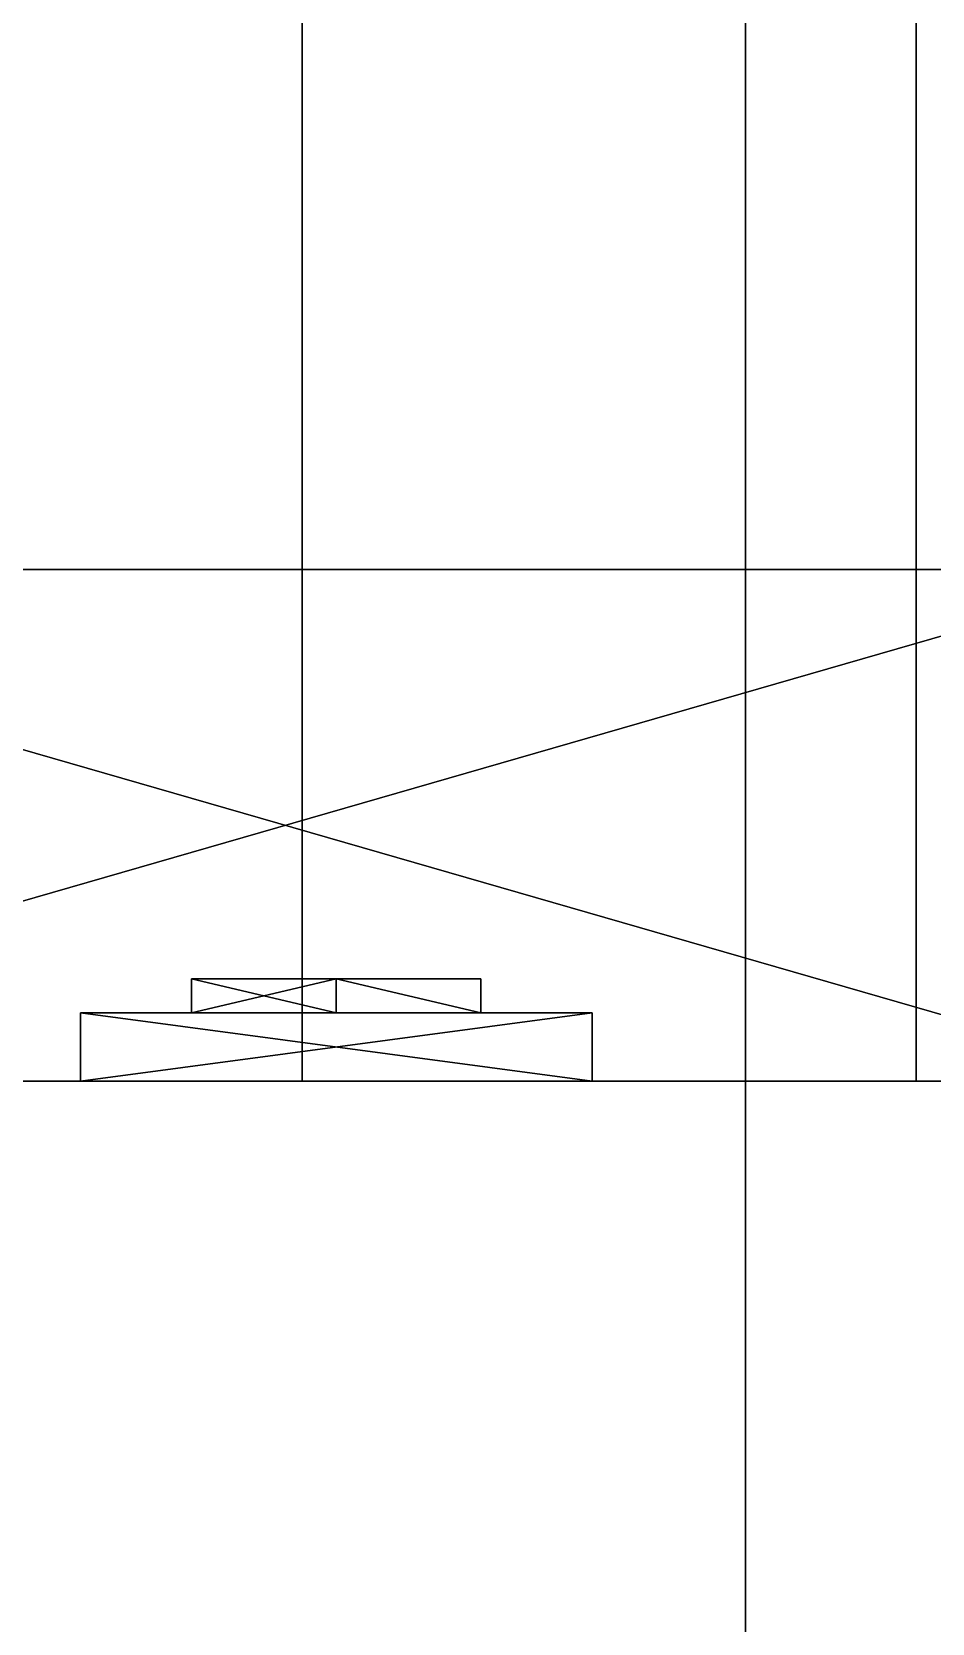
# Model space of a CAD drawing. Extents: x 0 to 4956, y -4930 to 0.
# Drawn here: x 624.08 to 650.47, y -2589.9 to -2543.23 of the extents above; entities that cross this region are included whole.
import ezdxf

# ---------------------------------------------------------------- set-up
doc = ezdxf.new("R2010")
doc.units = 0
for name, color, linetype in [('LAYER0', 7, 'CONTINUOUS'), ('LAYER144', 7, 'CONTINUOUS'), ('LAYER149', 7, 'CONTINUOUS'), ('LAYER153', 7, 'CONTINUOUS'), ('LAYER162', 7, 'CONTINUOUS'), ('LAYER362', 253, 'CONTINUOUS'), ('LAYER364', 253, 'CONTINUOUS'), ('LAYER366', 253, 'CONTINUOUS'), ('LAYER368', 253, 'CONTINUOUS'), ('LAYER370', 253, 'CONTINUOUS'), ('LAYER640', 9, 'CONTINUOUS')]:
    doc.layers.add(name, color=color, linetype=linetype)

msp = doc.modelspace()

# ---------------------------------------------------------------- linework, layer by layer
at = {"layer": 'LAYER0', "invisible_edges": 1}
for points in [[(4956, 0), (0, -4930), (0, 0), (4956, 0)], [(4956, -4930, 5), (0, 0, 5), (0, -4930, 5), (4956, -4930, 5)], [(0, 0, 5), (4956, -4930, 5), (4956, 0, 5), (0, 0, 5)], [(0, -4930), (4956, 0), (4956, -4930), (0, -4930)]]:
    msp.add_3dface(points, dxfattribs=at)
at = {"layer": 'LAYER144', "invisible_edges": 1}
for points in [[(120, -2574, 2545), (670, -2574, 5), (120, -2574, 5), (120, -2574, 2545)], [(670, -2574, 5), (120, -2574, 2545), (670, -2574, 2545), (670, -2574, 5)], [(120, -2592, 5), (670, -2574, 5), (670, -2592, 5), (120, -2592, 5)], [(670, -2574, 5), (120, -2592, 5), (120, -2574, 5), (670, -2574, 5)], [(120, -2574, 2545), (670, -2592, 2545), (670, -2574, 2545), (120, -2574, 2545)], [(670, -2592, 2545), (120, -2574, 2545), (120, -2592, 2545), (670, -2592, 2545)]]:
    msp.add_3dface(points, dxfattribs=at)
at = {"layer": 'LAYER149', "invisible_edges": 1}
for points in [[(120, -1794, 85), (670, -2574, 85), (120, -2574, 85), (120, -1794, 85)], [(670, -2574, 85), (120, -1794, 85), (670, -1794, 85), (670, -2574, 85)], [(670, -1794, 103), (120, -2574, 103), (670, -2574, 103), (670, -1794, 103)], [(120, -2574, 103), (670, -1794, 103), (120, -1794, 103), (120, -2574, 103)], [(120, -2574, 103), (670, -2574, 85), (670, -2574, 103), (120, -2574, 103)], [(670, -2574, 85), (120, -2574, 103), (120, -2574, 85), (670, -2574, 85)]]:
    msp.add_3dface(points, dxfattribs=at)
at = {"layer": 'LAYER153', "invisible_edges": 1}
for points in [[(632, -1794, 85), (632, -2574, 5), (632, -2574, 85), (632, -1794, 85)], [(632, -2574, 5), (632, -1794, 85), (632, -1794, 5), (632, -2574, 5)], [(650, -1794, 5), (632, -2574, 5), (632, -1794, 5), (650, -1794, 5)], [(632, -2574, 5), (650, -1794, 5), (650, -2574, 5), (632, -2574, 5)], [(650, -2574, 85), (632, -1794, 85), (632, -2574, 85), (650, -2574, 85)], [(632, -1794, 85), (650, -2574, 85), (650, -1794, 85), (632, -1794, 85)], [(650, -1794, 5), (650, -2574, 85), (650, -2574, 5), (650, -1794, 5)], [(650, -2574, 85), (650, -1794, 5), (650, -1794, 85), (650, -2574, 85)], [(650, -2574, 85), (632, -2574, 5), (650, -2574, 5), (650, -2574, 85)], [(632, -2574, 5), (650, -2574, 85), (632, -2574, 85), (632, -2574, 5)]]:
    msp.add_3dface(points, dxfattribs=at)
at = {"layer": 'LAYER162', "invisible_edges": 1}
for points in [[(120, -2574, 2544), (670, -1794, 2544), (120, -1794, 2544), (120, -2574, 2544)], [(670, -1794, 2544), (120, -2574, 2544), (670, -2574, 2544), (670, -1794, 2544)], [(670, -2574, 2526), (120, -1794, 2526), (670, -1794, 2526), (670, -2574, 2526)], [(120, -1794, 2526), (670, -2574, 2526), (120, -2574, 2526), (120, -1794, 2526)], [(120, -2574, 2544), (670, -2574, 2526), (670, -2574, 2544), (120, -2574, 2544)], [(670, -2574, 2526), (120, -2574, 2544), (120, -2574, 2526), (670, -2574, 2526)]]:
    msp.add_3dface(points, dxfattribs=at)
at = {"layer": 'LAYER362'}
for points in [[(605.5, -2574, 181.2174), (657.5, -2559, 181.2174), (657.5, -2574, 181.2174), (605.5, -2574, 181.2174)], [(605.5, -2559, 181.2174), (657.5, -2559, 181.2174), (605.5, -2574, 181.2174), (605.5, -2559, 181.2174)], [(657.5, -2574, 194.7826), (605.5, -2559, 194.7826), (605.5, -2574, 194.7826), (657.5, -2574, 194.7826)], [(657.5, -2559, 194.7826), (605.5, -2559, 194.7826), (657.5, -2574, 194.7826), (657.5, -2559, 194.7826)], [(605.5, -2559, 181.2174), (657.5, -2559, 194.7826), (657.5, -2559, 181.2174), (605.5, -2559, 181.2174)], [(605.5, -2559, 194.7826), (657.5, -2559, 194.7826), (605.5, -2559, 181.2174), (605.5, -2559, 194.7826)], [(633, -2572, 201.2939), (628.76, -2571, 206.087), (633, -2571, 201.2939), (633, -2572, 201.2939)], [(628.76, -2572, 206.087), (628.76, -2571, 206.087), (633, -2572, 201.2939), (628.76, -2572, 206.087)], [(628.76, -2572, 206.087), (633, -2571, 210.88), (628.76, -2571, 206.087), (628.76, -2572, 206.087)], [(633, -2572, 210.88), (633, -2571, 210.88), (628.76, -2572, 206.087), (633, -2572, 210.88)], [(637.24, -2571, 206.087), (628.76, -2571, 206.087), (633, -2571, 210.88), (637.24, -2571, 206.087)], [(633, -2571, 201.2939), (628.76, -2571, 206.087), (637.24, -2571, 206.087), (633, -2571, 201.2939)], [(633, -2572, 165.12), (628.76, -2571, 169.913), (633, -2571, 165.12), (633, -2572, 165.12)], [(628.76, -2572, 169.913), (628.76, -2571, 169.913), (633, -2572, 165.12), (628.76, -2572, 169.913)], [(628.76, -2572, 169.913), (633, -2571, 174.7061), (628.76, -2571, 169.913), (628.76, -2572, 169.913)], [(633, -2572, 174.7061), (633, -2571, 174.7061), (628.76, -2572, 169.913), (633, -2572, 174.7061)], [(637.24, -2571, 169.913), (628.76, -2571, 169.913), (633, -2571, 174.7061), (637.24, -2571, 169.913)], [(633, -2571, 165.12), (628.76, -2571, 169.913), (637.24, -2571, 169.913), (633, -2571, 165.12)], [(637.24, -2572, 206.087), (633, -2571, 201.2939), (637.24, -2571, 206.087), (637.24, -2572, 206.087)], [(633, -2572, 201.2939), (633, -2571, 201.2939), (637.24, -2572, 206.087), (633, -2572, 201.2939)], [(637.24, -2572, 206.087), (633, -2571, 210.88), (633, -2572, 210.88), (637.24, -2572, 206.087)], [(637.24, -2571, 206.087), (633, -2571, 210.88), (637.24, -2572, 206.087), (637.24, -2571, 206.087)], [(637.24, -2572, 169.913), (633, -2571, 165.12), (637.24, -2571, 169.913), (637.24, -2572, 169.913)], [(633, -2572, 165.12), (633, -2571, 165.12), (637.24, -2572, 169.913), (633, -2572, 165.12)], [(637.24, -2572, 169.913), (633, -2571, 174.7061), (633, -2572, 174.7061), (637.24, -2572, 169.913)], [(637.24, -2571, 169.913), (633, -2571, 174.7061), (637.24, -2572, 169.913), (637.24, -2571, 169.913)], [(625.5, -2574, 214), (640.5, -2574, 214), (640.5, -2572, 214), (625.5, -2574, 214)], [(625.5, -2572, 214), (625.5, -2574, 214), (640.5, -2572, 214), (625.5, -2572, 214)], [(625.5, -2574, 162), (625.5, -2574, 214), (625.5, -2572, 214), (625.5, -2574, 162)], [(625.5, -2572, 162), (625.5, -2574, 162), (625.5, -2572, 214), (625.5, -2572, 162)], [(640.5, -2574, 162), (625.5, -2574, 162), (625.5, -2572, 162), (640.5, -2574, 162)], [(640.5, -2572, 162), (640.5, -2574, 162), (625.5, -2572, 162), (640.5, -2572, 162)], [(625.5, -2572, 214), (640.5, -2572, 214), (640.5, -2572, 162), (625.5, -2572, 214)], [(625.5, -2572, 162), (625.5, -2572, 214), (640.5, -2572, 162), (625.5, -2572, 162)], [(633, -2572, 201.2939), (628.76, -2572, 206.087), (633, -2572, 210.88), (633, -2572, 201.2939)], [(633, -2572, 165.12), (628.76, -2572, 169.913), (633, -2572, 174.7061), (633, -2572, 165.12)], [(637.24, -2572, 206.087), (633, -2572, 201.2939), (633, -2572, 210.88), (637.24, -2572, 206.087)], [(637.24, -2572, 169.913), (633, -2572, 165.12), (633, -2572, 174.7061), (637.24, -2572, 169.913)], [(640.5, -2572, 214), (640.5, -2574, 214), (640.5, -2574, 162), (640.5, -2572, 214)], [(640.5, -2572, 162), (640.5, -2572, 214), (640.5, -2574, 162), (640.5, -2572, 162)]]:
    msp.add_3dface(points, dxfattribs=at)
at = {"layer": 'LAYER364'}
for points in [[(605.5, -2574, 744.7174), (657.5, -2559, 744.7174), (657.5, -2574, 744.7174), (605.5, -2574, 744.7174)], [(605.5, -2559, 744.7174), (657.5, -2559, 744.7174), (605.5, -2574, 744.7174), (605.5, -2559, 744.7174)], [(657.5, -2574, 758.2826), (605.5, -2559, 758.2826), (605.5, -2574, 758.2826), (657.5, -2574, 758.2826)], [(657.5, -2559, 758.2826), (605.5, -2559, 758.2826), (657.5, -2574, 758.2826), (657.5, -2559, 758.2826)], [(605.5, -2559, 744.7174), (657.5, -2559, 758.2826), (657.5, -2559, 744.7174), (605.5, -2559, 744.7174)], [(605.5, -2559, 758.2826), (657.5, -2559, 758.2826), (605.5, -2559, 744.7174), (605.5, -2559, 758.2826)], [(633, -2572, 764.7939), (628.76, -2571, 769.587), (633, -2571, 764.7939), (633, -2572, 764.7939)], [(628.76, -2572, 769.587), (628.76, -2571, 769.587), (633, -2572, 764.7939), (628.76, -2572, 769.587)], [(628.76, -2572, 769.587), (633, -2571, 774.38), (628.76, -2571, 769.587), (628.76, -2572, 769.587)], [(633, -2572, 774.38), (633, -2571, 774.38), (628.76, -2572, 769.587), (633, -2572, 774.38)], [(637.24, -2571, 769.587), (628.76, -2571, 769.587), (633, -2571, 774.38), (637.24, -2571, 769.587)], [(633, -2571, 764.7939), (628.76, -2571, 769.587), (637.24, -2571, 769.587), (633, -2571, 764.7939)], [(633, -2572, 728.62), (628.76, -2571, 733.413), (633, -2571, 728.62), (633, -2572, 728.62)], [(628.76, -2572, 733.413), (628.76, -2571, 733.413), (633, -2572, 728.62), (628.76, -2572, 733.413)], [(628.76, -2572, 733.413), (633, -2571, 738.2061), (628.76, -2571, 733.413), (628.76, -2572, 733.413)], [(633, -2572, 738.2061), (633, -2571, 738.2061), (628.76, -2572, 733.413), (633, -2572, 738.2061)], [(637.24, -2571, 733.413), (628.76, -2571, 733.413), (633, -2571, 738.2061), (637.24, -2571, 733.413)], [(633, -2571, 728.62), (628.76, -2571, 733.413), (637.24, -2571, 733.413), (633, -2571, 728.62)], [(637.24, -2572, 769.587), (633, -2571, 764.7939), (637.24, -2571, 769.587), (637.24, -2572, 769.587)], [(633, -2572, 764.7939), (633, -2571, 764.7939), (637.24, -2572, 769.587), (633, -2572, 764.7939)], [(637.24, -2572, 769.587), (633, -2571, 774.38), (633, -2572, 774.38), (637.24, -2572, 769.587)], [(637.24, -2571, 769.587), (633, -2571, 774.38), (637.24, -2572, 769.587), (637.24, -2571, 769.587)], [(637.24, -2572, 733.413), (633, -2571, 728.62), (637.24, -2571, 733.413), (637.24, -2572, 733.413)], [(633, -2572, 728.62), (633, -2571, 728.62), (637.24, -2572, 733.413), (633, -2572, 728.62)], [(637.24, -2572, 733.413), (633, -2571, 738.2061), (633, -2572, 738.2061), (637.24, -2572, 733.413)], [(637.24, -2571, 733.413), (633, -2571, 738.2061), (637.24, -2572, 733.413), (637.24, -2571, 733.413)], [(625.5, -2574, 777.5), (640.5, -2574, 777.5), (640.5, -2572, 777.5), (625.5, -2574, 777.5)], [(625.5, -2572, 777.5), (625.5, -2574, 777.5), (640.5, -2572, 777.5), (625.5, -2572, 777.5)], [(625.5, -2574, 725.5), (625.5, -2574, 777.5), (625.5, -2572, 777.5), (625.5, -2574, 725.5)], [(625.5, -2572, 725.5), (625.5, -2574, 725.5), (625.5, -2572, 777.5), (625.5, -2572, 725.5)], [(640.5, -2574, 725.5), (625.5, -2574, 725.5), (625.5, -2572, 725.5), (640.5, -2574, 725.5)], [(640.5, -2572, 725.5), (640.5, -2574, 725.5), (625.5, -2572, 725.5), (640.5, -2572, 725.5)], [(625.5, -2572, 777.5), (640.5, -2572, 777.5), (640.5, -2572, 725.5), (625.5, -2572, 777.5)], [(625.5, -2572, 725.5), (625.5, -2572, 777.5), (640.5, -2572, 725.5), (625.5, -2572, 725.5)], [(633, -2572, 764.7939), (628.76, -2572, 769.587), (633, -2572, 774.38), (633, -2572, 764.7939)], [(633, -2572, 728.62), (628.76, -2572, 733.413), (633, -2572, 738.2061), (633, -2572, 728.62)], [(637.24, -2572, 769.587), (633, -2572, 764.7939), (633, -2572, 774.38), (637.24, -2572, 769.587)], [(637.24, -2572, 733.413), (633, -2572, 728.62), (633, -2572, 738.2061), (637.24, -2572, 733.413)], [(640.5, -2572, 777.5), (640.5, -2574, 777.5), (640.5, -2574, 725.5), (640.5, -2572, 777.5)], [(640.5, -2572, 725.5), (640.5, -2572, 777.5), (640.5, -2574, 725.5), (640.5, -2572, 725.5)]]:
    msp.add_3dface(points, dxfattribs=at)
at = {"layer": 'LAYER366'}
for points in [[(605.5, -2574, 1308.217), (657.5, -2559, 1308.217), (657.5, -2574, 1308.217), (605.5, -2574, 1308.217)], [(605.5, -2559, 1308.217), (657.5, -2559, 1308.217), (605.5, -2574, 1308.217), (605.5, -2559, 1308.217)], [(657.5, -2574, 1321.783), (605.5, -2559, 1321.783), (605.5, -2574, 1321.783), (657.5, -2574, 1321.783)], [(657.5, -2559, 1321.783), (605.5, -2559, 1321.783), (657.5, -2574, 1321.783), (657.5, -2559, 1321.783)], [(605.5, -2559, 1308.217), (657.5, -2559, 1321.783), (657.5, -2559, 1308.217), (605.5, -2559, 1308.217)], [(605.5, -2559, 1321.783), (657.5, -2559, 1321.783), (605.5, -2559, 1308.217), (605.5, -2559, 1321.783)], [(633, -2572, 1328.294), (628.76, -2571, 1333.087), (633, -2571, 1328.294), (633, -2572, 1328.294)], [(628.76, -2572, 1333.087), (628.76, -2571, 1333.087), (633, -2572, 1328.294), (628.76, -2572, 1333.087)], [(628.76, -2572, 1333.087), (633, -2571, 1337.88), (628.76, -2571, 1333.087), (628.76, -2572, 1333.087)], [(633, -2572, 1337.88), (633, -2571, 1337.88), (628.76, -2572, 1333.087), (633, -2572, 1337.88)], [(637.24, -2571, 1333.087), (628.76, -2571, 1333.087), (633, -2571, 1337.88), (637.24, -2571, 1333.087)], [(633, -2571, 1328.294), (628.76, -2571, 1333.087), (637.24, -2571, 1333.087), (633, -2571, 1328.294)], [(633, -2572, 1292.12), (628.76, -2571, 1296.913), (633, -2571, 1292.12), (633, -2572, 1292.12)], [(628.76, -2572, 1296.913), (628.76, -2571, 1296.913), (633, -2572, 1292.12), (628.76, -2572, 1296.913)], [(628.76, -2572, 1296.913), (633, -2571, 1301.706), (628.76, -2571, 1296.913), (628.76, -2572, 1296.913)], [(633, -2572, 1301.706), (633, -2571, 1301.706), (628.76, -2572, 1296.913), (633, -2572, 1301.706)], [(637.24, -2571, 1296.913), (628.76, -2571, 1296.913), (633, -2571, 1301.706), (637.24, -2571, 1296.913)], [(633, -2571, 1292.12), (628.76, -2571, 1296.913), (637.24, -2571, 1296.913), (633, -2571, 1292.12)], [(637.24, -2572, 1333.087), (633, -2571, 1328.294), (637.24, -2571, 1333.087), (637.24, -2572, 1333.087)], [(633, -2572, 1328.294), (633, -2571, 1328.294), (637.24, -2572, 1333.087), (633, -2572, 1328.294)], [(637.24, -2572, 1333.087), (633, -2571, 1337.88), (633, -2572, 1337.88), (637.24, -2572, 1333.087)], [(637.24, -2571, 1333.087), (633, -2571, 1337.88), (637.24, -2572, 1333.087), (637.24, -2571, 1333.087)], [(637.24, -2572, 1296.913), (633, -2571, 1292.12), (637.24, -2571, 1296.913), (637.24, -2572, 1296.913)], [(633, -2572, 1292.12), (633, -2571, 1292.12), (637.24, -2572, 1296.913), (633, -2572, 1292.12)], [(637.24, -2572, 1296.913), (633, -2571, 1301.706), (633, -2572, 1301.706), (637.24, -2572, 1296.913)], [(637.24, -2571, 1296.913), (633, -2571, 1301.706), (637.24, -2572, 1296.913), (637.24, -2571, 1296.913)], [(625.5, -2574, 1341), (640.5, -2574, 1341), (640.5, -2572, 1341), (625.5, -2574, 1341)], [(625.5, -2572, 1341), (625.5, -2574, 1341), (640.5, -2572, 1341), (625.5, -2572, 1341)], [(625.5, -2574, 1289), (625.5, -2574, 1341), (625.5, -2572, 1341), (625.5, -2574, 1289)], [(625.5, -2572, 1289), (625.5, -2574, 1289), (625.5, -2572, 1341), (625.5, -2572, 1289)], [(640.5, -2574, 1289), (625.5, -2574, 1289), (625.5, -2572, 1289), (640.5, -2574, 1289)], [(640.5, -2572, 1289), (640.5, -2574, 1289), (625.5, -2572, 1289), (640.5, -2572, 1289)], [(625.5, -2572, 1341), (640.5, -2572, 1341), (640.5, -2572, 1289), (625.5, -2572, 1341)], [(625.5, -2572, 1289), (625.5, -2572, 1341), (640.5, -2572, 1289), (625.5, -2572, 1289)], [(633, -2572, 1328.294), (628.76, -2572, 1333.087), (633, -2572, 1337.88), (633, -2572, 1328.294)], [(633, -2572, 1292.12), (628.76, -2572, 1296.913), (633, -2572, 1301.706), (633, -2572, 1292.12)], [(637.24, -2572, 1333.087), (633, -2572, 1328.294), (633, -2572, 1337.88), (637.24, -2572, 1333.087)], [(637.24, -2572, 1296.913), (633, -2572, 1292.12), (633, -2572, 1301.706), (637.24, -2572, 1296.913)], [(640.5, -2572, 1341), (640.5, -2574, 1341), (640.5, -2574, 1289), (640.5, -2572, 1341)], [(640.5, -2572, 1289), (640.5, -2572, 1341), (640.5, -2574, 1289), (640.5, -2572, 1289)]]:
    msp.add_3dface(points, dxfattribs=at)
at = {"layer": 'LAYER368'}
for points in [[(605.5, -2574, 1871.717), (657.5, -2559, 1871.717), (657.5, -2574, 1871.717), (605.5, -2574, 1871.717)], [(605.5, -2559, 1871.717), (657.5, -2559, 1871.717), (605.5, -2574, 1871.717), (605.5, -2559, 1871.717)], [(657.5, -2574, 1885.283), (605.5, -2559, 1885.283), (605.5, -2574, 1885.283), (657.5, -2574, 1885.283)], [(657.5, -2559, 1885.283), (605.5, -2559, 1885.283), (657.5, -2574, 1885.283), (657.5, -2559, 1885.283)], [(605.5, -2559, 1871.717), (657.5, -2559, 1885.283), (657.5, -2559, 1871.717), (605.5, -2559, 1871.717)], [(605.5, -2559, 1885.283), (657.5, -2559, 1885.283), (605.5, -2559, 1871.717), (605.5, -2559, 1885.283)], [(633, -2572, 1891.794), (628.76, -2571, 1896.587), (633, -2571, 1891.794), (633, -2572, 1891.794)], [(628.76, -2572, 1896.587), (628.76, -2571, 1896.587), (633, -2572, 1891.794), (628.76, -2572, 1896.587)], [(628.76, -2572, 1896.587), (633, -2571, 1901.38), (628.76, -2571, 1896.587), (628.76, -2572, 1896.587)], [(633, -2572, 1901.38), (633, -2571, 1901.38), (628.76, -2572, 1896.587), (633, -2572, 1901.38)], [(637.24, -2571, 1896.587), (628.76, -2571, 1896.587), (633, -2571, 1901.38), (637.24, -2571, 1896.587)], [(633, -2571, 1891.794), (628.76, -2571, 1896.587), (637.24, -2571, 1896.587), (633, -2571, 1891.794)], [(633, -2572, 1855.62), (628.76, -2571, 1860.413), (633, -2571, 1855.62), (633, -2572, 1855.62)], [(628.76, -2572, 1860.413), (628.76, -2571, 1860.413), (633, -2572, 1855.62), (628.76, -2572, 1860.413)], [(628.76, -2572, 1860.413), (633, -2571, 1865.206), (628.76, -2571, 1860.413), (628.76, -2572, 1860.413)], [(633, -2572, 1865.206), (633, -2571, 1865.206), (628.76, -2572, 1860.413), (633, -2572, 1865.206)], [(637.24, -2571, 1860.413), (628.76, -2571, 1860.413), (633, -2571, 1865.206), (637.24, -2571, 1860.413)], [(633, -2571, 1855.62), (628.76, -2571, 1860.413), (637.24, -2571, 1860.413), (633, -2571, 1855.62)], [(637.24, -2572, 1896.587), (633, -2571, 1891.794), (637.24, -2571, 1896.587), (637.24, -2572, 1896.587)], [(633, -2572, 1891.794), (633, -2571, 1891.794), (637.24, -2572, 1896.587), (633, -2572, 1891.794)], [(637.24, -2572, 1896.587), (633, -2571, 1901.38), (633, -2572, 1901.38), (637.24, -2572, 1896.587)], [(637.24, -2571, 1896.587), (633, -2571, 1901.38), (637.24, -2572, 1896.587), (637.24, -2571, 1896.587)], [(637.24, -2572, 1860.413), (633, -2571, 1855.62), (637.24, -2571, 1860.413), (637.24, -2572, 1860.413)], [(633, -2572, 1855.62), (633, -2571, 1855.62), (637.24, -2572, 1860.413), (633, -2572, 1855.62)], [(637.24, -2572, 1860.413), (633, -2571, 1865.206), (633, -2572, 1865.206), (637.24, -2572, 1860.413)], [(637.24, -2571, 1860.413), (633, -2571, 1865.206), (637.24, -2572, 1860.413), (637.24, -2571, 1860.413)], [(625.5, -2574, 1904.5), (640.5, -2574, 1904.5), (640.5, -2572, 1904.5), (625.5, -2574, 1904.5)], [(625.5, -2572, 1904.5), (625.5, -2574, 1904.5), (640.5, -2572, 1904.5), (625.5, -2572, 1904.5)], [(625.5, -2574, 1852.5), (625.5, -2574, 1904.5), (625.5, -2572, 1904.5), (625.5, -2574, 1852.5)], [(625.5, -2572, 1852.5), (625.5, -2574, 1852.5), (625.5, -2572, 1904.5), (625.5, -2572, 1852.5)], [(640.5, -2574, 1852.5), (625.5, -2574, 1852.5), (625.5, -2572, 1852.5), (640.5, -2574, 1852.5)], [(640.5, -2572, 1852.5), (640.5, -2574, 1852.5), (625.5, -2572, 1852.5), (640.5, -2572, 1852.5)], [(625.5, -2572, 1904.5), (640.5, -2572, 1904.5), (640.5, -2572, 1852.5), (625.5, -2572, 1904.5)], [(625.5, -2572, 1852.5), (625.5, -2572, 1904.5), (640.5, -2572, 1852.5), (625.5, -2572, 1852.5)], [(633, -2572, 1891.794), (628.76, -2572, 1896.587), (633, -2572, 1901.38), (633, -2572, 1891.794)], [(633, -2572, 1855.62), (628.76, -2572, 1860.413), (633, -2572, 1865.206), (633, -2572, 1855.62)], [(637.24, -2572, 1896.587), (633, -2572, 1891.794), (633, -2572, 1901.38), (637.24, -2572, 1896.587)], [(637.24, -2572, 1860.413), (633, -2572, 1855.62), (633, -2572, 1865.206), (637.24, -2572, 1860.413)], [(640.5, -2572, 1904.5), (640.5, -2574, 1904.5), (640.5, -2574, 1852.5), (640.5, -2572, 1904.5)], [(640.5, -2572, 1852.5), (640.5, -2572, 1904.5), (640.5, -2574, 1852.5), (640.5, -2572, 1852.5)]]:
    msp.add_3dface(points, dxfattribs=at)
at = {"layer": 'LAYER370'}
for points in [[(605.5, -2574, 2435.217), (657.5, -2559, 2435.217), (657.5, -2574, 2435.217), (605.5, -2574, 2435.217)], [(605.5, -2559, 2435.217), (657.5, -2559, 2435.217), (605.5, -2574, 2435.217), (605.5, -2559, 2435.217)], [(657.5, -2574, 2448.783), (605.5, -2559, 2448.783), (605.5, -2574, 2448.783), (657.5, -2574, 2448.783)], [(657.5, -2559, 2448.783), (605.5, -2559, 2448.783), (657.5, -2574, 2448.783), (657.5, -2559, 2448.783)], [(605.5, -2559, 2435.217), (657.5, -2559, 2448.783), (657.5, -2559, 2435.217), (605.5, -2559, 2435.217)], [(605.5, -2559, 2448.783), (657.5, -2559, 2448.783), (605.5, -2559, 2435.217), (605.5, -2559, 2448.783)], [(633, -2572, 2455.294), (628.76, -2571, 2460.087), (633, -2571, 2455.294), (633, -2572, 2455.294)], [(628.76, -2572, 2460.087), (628.76, -2571, 2460.087), (633, -2572, 2455.294), (628.76, -2572, 2460.087)], [(628.76, -2572, 2460.087), (633, -2571, 2464.88), (628.76, -2571, 2460.087), (628.76, -2572, 2460.087)], [(633, -2572, 2464.88), (633, -2571, 2464.88), (628.76, -2572, 2460.087), (633, -2572, 2464.88)], [(637.24, -2571, 2460.087), (628.76, -2571, 2460.087), (633, -2571, 2464.88), (637.24, -2571, 2460.087)], [(633, -2571, 2455.294), (628.76, -2571, 2460.087), (637.24, -2571, 2460.087), (633, -2571, 2455.294)], [(633, -2572, 2419.12), (628.76, -2571, 2423.913), (633, -2571, 2419.12), (633, -2572, 2419.12)], [(628.76, -2572, 2423.913), (628.76, -2571, 2423.913), (633, -2572, 2419.12), (628.76, -2572, 2423.913)], [(628.76, -2572, 2423.913), (633, -2571, 2428.706), (628.76, -2571, 2423.913), (628.76, -2572, 2423.913)], [(633, -2572, 2428.706), (633, -2571, 2428.706), (628.76, -2572, 2423.913), (633, -2572, 2428.706)], [(637.24, -2571, 2423.913), (628.76, -2571, 2423.913), (633, -2571, 2428.706), (637.24, -2571, 2423.913)], [(633, -2571, 2419.12), (628.76, -2571, 2423.913), (637.24, -2571, 2423.913), (633, -2571, 2419.12)], [(637.24, -2572, 2460.087), (633, -2571, 2455.294), (637.24, -2571, 2460.087), (637.24, -2572, 2460.087)], [(633, -2572, 2455.294), (633, -2571, 2455.294), (637.24, -2572, 2460.087), (633, -2572, 2455.294)], [(637.24, -2572, 2460.087), (633, -2571, 2464.88), (633, -2572, 2464.88), (637.24, -2572, 2460.087)], [(637.24, -2571, 2460.087), (633, -2571, 2464.88), (637.24, -2572, 2460.087), (637.24, -2571, 2460.087)], [(637.24, -2572, 2423.913), (633, -2571, 2419.12), (637.24, -2571, 2423.913), (637.24, -2572, 2423.913)], [(633, -2572, 2419.12), (633, -2571, 2419.12), (637.24, -2572, 2423.913), (633, -2572, 2419.12)], [(637.24, -2572, 2423.913), (633, -2571, 2428.706), (633, -2572, 2428.706), (637.24, -2572, 2423.913)], [(637.24, -2571, 2423.913), (633, -2571, 2428.706), (637.24, -2572, 2423.913), (637.24, -2571, 2423.913)], [(625.5, -2574, 2468), (640.5, -2574, 2468), (640.5, -2572, 2468), (625.5, -2574, 2468)], [(625.5, -2572, 2468), (625.5, -2574, 2468), (640.5, -2572, 2468), (625.5, -2572, 2468)], [(625.5, -2574, 2416), (625.5, -2574, 2468), (625.5, -2572, 2468), (625.5, -2574, 2416)], [(625.5, -2572, 2416), (625.5, -2574, 2416), (625.5, -2572, 2468), (625.5, -2572, 2416)], [(640.5, -2574, 2416), (625.5, -2574, 2416), (625.5, -2572, 2416), (640.5, -2574, 2416)], [(640.5, -2572, 2416), (640.5, -2574, 2416), (625.5, -2572, 2416), (640.5, -2572, 2416)], [(625.5, -2572, 2468), (640.5, -2572, 2468), (640.5, -2572, 2416), (625.5, -2572, 2468)], [(625.5, -2572, 2416), (625.5, -2572, 2468), (640.5, -2572, 2416), (625.5, -2572, 2416)], [(633, -2572, 2455.294), (628.76, -2572, 2460.087), (633, -2572, 2464.88), (633, -2572, 2455.294)], [(633, -2572, 2419.12), (628.76, -2572, 2423.913), (633, -2572, 2428.706), (633, -2572, 2419.12)], [(637.24, -2572, 2460.087), (633, -2572, 2455.294), (633, -2572, 2464.88), (637.24, -2572, 2460.087)], [(637.24, -2572, 2423.913), (633, -2572, 2419.12), (633, -2572, 2428.706), (637.24, -2572, 2423.913)], [(640.5, -2572, 2468), (640.5, -2574, 2468), (640.5, -2574, 2416), (640.5, -2572, 2468)], [(640.5, -2572, 2416), (640.5, -2572, 2468), (640.5, -2574, 2416), (640.5, -2572, 2416)]]:
    msp.add_3dface(points, dxfattribs=at)
at = {"layer": 'LAYER640', "invisible_edges": 1}
for points in [[(645, -1785, 2645), (645, -3390, 2545), (645, -3390, 2645), (645, -1785, 2645)], [(645, -3390, 2545), (645, -1785, 2645), (645, -1785, 2545), (645, -3390, 2545)], [(663, -1785, 2545), (645, -3390, 2545), (645, -1785, 2545), (663, -1785, 2545)], [(645, -3390, 2545), (663, -1785, 2545), (663, -3390, 2545), (645, -3390, 2545)], [(663, -3390, 2645), (645, -1785, 2645), (645, -3390, 2645), (663, -3390, 2645)], [(645, -1785, 2645), (663, -3390, 2645), (663, -1785, 2645), (645, -1785, 2645)]]:
    msp.add_3dface(points, dxfattribs=at)

doc.saveas('drawing.dxf')
